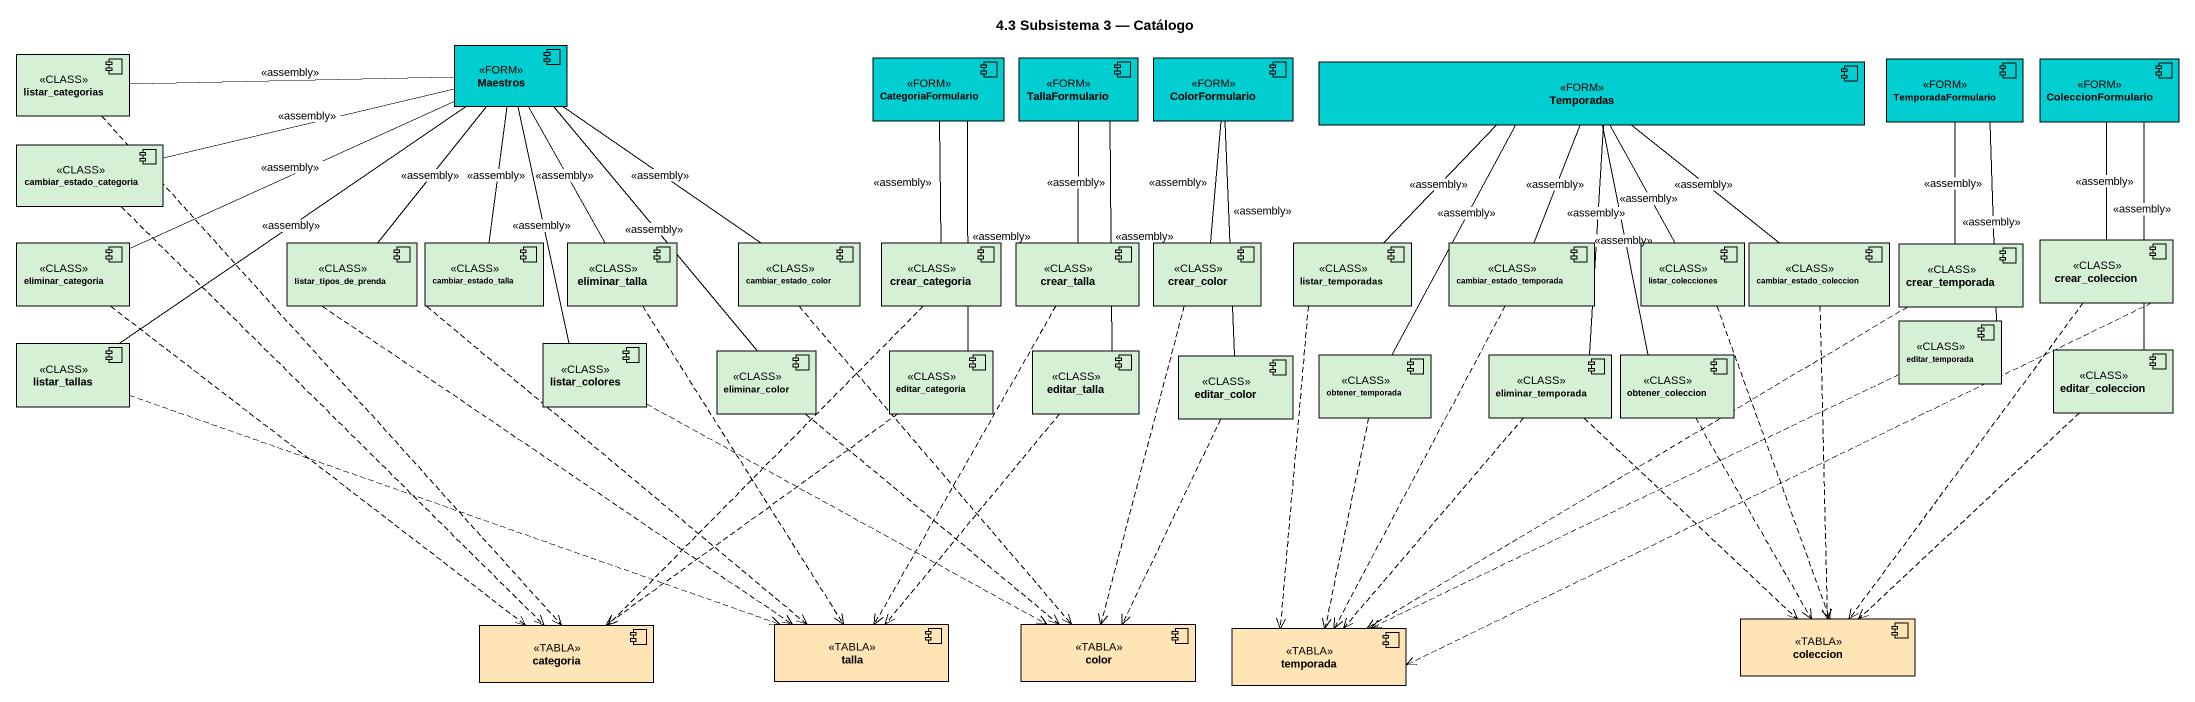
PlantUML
@startuml
title 4.3 Subsistema 3 — Catálogo
component listar_categorias <<CLASS>> #D6F0D6
component Maestros <<FORM>> #00CED1
component CategoriaFormulario <<FORM>> #00CED1
component TallaFormulario <<FORM>> #00CED1
component ColorFormulario <<FORM>> #00CED1
component Temporadas <<FORM>> #00CED1
component TemporadaFormulario <<FORM>> #00CED1
component ColeccionFormulario <<FORM>> #00CED1
component cambiar_estado_categoria <<CLASS>> #D6F0D6
component eliminar_categoria <<CLASS>> #D6F0D6
component listar_tipos_de_prenda <<CLASS>> #D6F0D6
component cambiar_estado_talla <<CLASS>> #D6F0D6
component eliminar_talla <<CLASS>> #D6F0D6
component cambiar_estado_color <<CLASS>> #D6F0D6
component crear_categoria <<CLASS>> #D6F0D6
component crear_talla <<CLASS>> #D6F0D6
component crear_color <<CLASS>> #D6F0D6
component listar_temporadas <<CLASS>> #D6F0D6
component cambiar_estado_temporada <<CLASS>> #D6F0D6
component listar_colecciones <<CLASS>> #D6F0D6
component cambiar_estado_coleccion <<CLASS>> #D6F0D6
component crear_temporada <<CLASS>> #D6F0D6
component crear_coleccion <<CLASS>> #D6F0D6
component editar_temporada <<CLASS>> #D6F0D6
component listar_tallas <<CLASS>> #D6F0D6
component listar_colores <<CLASS>> #D6F0D6
component eliminar_color <<CLASS>> #D6F0D6
component editar_categoria <<CLASS>> #D6F0D6
component editar_talla <<CLASS>> #D6F0D6
component editar_color <<CLASS>> #D6F0D6
component obtener_temporada <<CLASS>> #D6F0D6
component eliminar_temporada <<CLASS>> #D6F0D6
component obtener_coleccion <<CLASS>> #D6F0D6
component editar_coleccion <<CLASS>> #D6F0D6
component coleccion <<TABLA>> #FFE4B5
component categoria <<TABLA>> #FFE4B5
component talla <<TABLA>> #FFE4B5
component color <<TABLA>> #FFE4B5
component temporada <<TABLA>> #FFE4B5
listar_categorias ..> categoria
Maestros -left- listar_categorias : <<assembly>>
Maestros -left- cambiar_estado_categoria : <<assembly>>
Maestros -left- eliminar_categoria : <<assembly>>
Maestros -- listar_tipos_de_prenda : <<assembly>>
Maestros -- cambiar_estado_talla : <<assembly>>
Maestros -- eliminar_talla : <<assembly>>
Maestros -- cambiar_estado_color : <<assembly>>
Maestros -- listar_tallas : <<assembly>>
Maestros -- listar_colores : <<assembly>>
Maestros -- eliminar_color : <<assembly>>
CategoriaFormulario -- crear_categoria : <<assembly>>
CategoriaFormulario -- editar_categoria : <<assembly>>
TallaFormulario -- crear_talla : <<assembly>>
TallaFormulario -- editar_talla : <<assembly>>
ColorFormulario -- crear_color : <<assembly>>
ColorFormulario -- editar_color : <<assembly>>
Temporadas -- listar_temporadas : <<assembly>>
Temporadas -- cambiar_estado_temporada : <<assembly>>
Temporadas -- listar_colecciones : <<assembly>>
Temporadas -- cambiar_estado_coleccion : <<assembly>>
Temporadas -- obtener_temporada : <<assembly>>
Temporadas -- eliminar_temporada : <<assembly>>
Temporadas -- obtener_coleccion : <<assembly>>
TemporadaFormulario -- crear_temporada : <<assembly>>
TemporadaFormulario -- editar_temporada : <<assembly>>
ColeccionFormulario -- crear_coleccion : <<assembly>>
ColeccionFormulario -- editar_coleccion : <<assembly>>
cambiar_estado_categoria ..> categoria
eliminar_categoria ..> categoria
listar_tipos_de_prenda ..> talla
cambiar_estado_talla ..> talla
eliminar_talla ..> talla
cambiar_estado_color ..> color
crear_categoria ..> categoria
crear_talla ..> talla
crear_color ..> color
listar_temporadas ..> temporada
cambiar_estado_temporada ..> temporada
listar_colecciones ..> coleccion
cambiar_estado_coleccion ..> coleccion
crear_temporada .left.> temporada
crear_coleccion ..> coleccion
crear_coleccion .left.> temporada
editar_temporada .left.> temporada
listar_tallas .right.> talla
listar_colores .right.> color
eliminar_color ..> color
editar_categoria ..> categoria
editar_talla ..> talla
editar_color ..> color
obtener_temporada ..> temporada
eliminar_temporada ..> coleccion
eliminar_temporada ..> temporada
obtener_coleccion ..> coleccion
editar_coleccion ..> coleccion
@enduml
